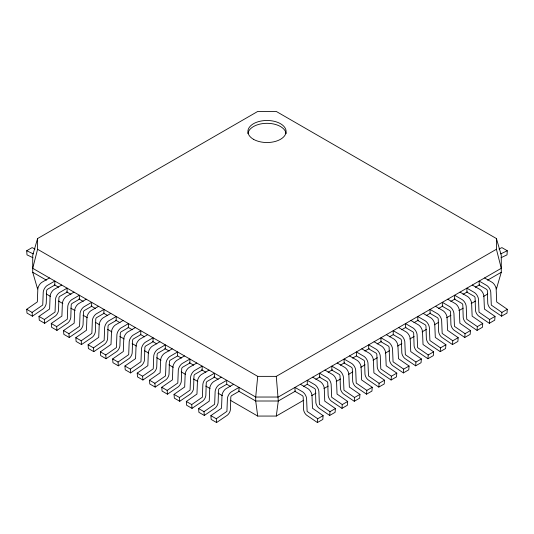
<?xml version="1.0" encoding="UTF-8"?>
<svg xmlns="http://www.w3.org/2000/svg" width="534" height="534" viewBox="0 0 534 534"><rect width="100%" height="100%" fill="white"/><g stroke="black" fill="none" stroke-linecap="round" stroke-linejoin="round"><path stroke-width="0.8" d="M498.97 249.018L501.9 247.622L507.3 250.746L507 254.872L501.086 257.688M317.717 418.763L307.117 411.427L306.576 398.337A6.228 3.598 60 0 0 302.791 391.936L294.995 387.397L294.995 391.369L302.351 395.627A1.355 0.781 60 0 1 303.178 397.022L303.592 409.725A5.534 3.197 60 0 0 306.649 415.205L317.416 422.541L317.717 418.763L323.117 415.639L312.483 408.236L311.976 395.22A6.228 3.598 60 0 0 308.198 388.812L300.402 384.28M323.117 415.639L322.816 419.424L317.416 422.541M329.992 411.667L319.392 404.338L318.851 391.248A6.228 3.598 60 0 0 315.073 384.847L307.277 380.308L307.277 384.28L314.633 388.538A1.355 0.781 60 0 1 315.454 389.927L315.868 402.636A5.534 3.197 60 0 0 318.925 408.116L329.692 415.452L329.992 411.667L335.399 408.55L324.759 401.147L324.258 388.131A6.228 3.598 60 0 0 320.473 381.723L312.677 377.184M335.399 408.55L335.098 412.335L329.692 415.452M342.274 404.578L331.674 397.249L331.133 384.16A6.228 3.598 60 0 0 327.349 377.758L319.552 373.219L319.552 377.184L326.908 381.45A1.355 0.781 60 0 1 327.736 382.838L328.15 395.54A5.534 3.197 60 0 0 331.207 401.027L341.974 408.363L342.274 404.578L347.674 401.461L337.041 394.059L336.533 381.042A6.228 3.598 60 0 0 332.755 374.634L324.959 370.095M347.674 401.461L347.374 405.246L341.974 408.363M354.549 397.49L343.949 390.16L343.409 377.071A6.228 3.598 60 0 0 339.631 370.669L331.834 366.13L331.834 370.095L339.19 374.361A1.355 0.781 60 0 1 340.011 375.749L340.425 388.452A5.534 3.197 60 0 0 343.482 393.938L354.249 401.274L354.549 397.49L359.956 394.372L349.356 387.043L348.815 373.947A6.228 3.598 60 0 0 345.031 367.546L337.234 363.007M359.956 394.372L359.656 398.157L354.249 401.274M366.831 390.401L356.231 383.072L355.691 369.982A6.228 3.598 60 0 0 351.906 363.581L344.11 359.042L344.11 363.007L351.465 367.272A1.355 0.781 60 0 1 352.293 368.66L352.707 381.363A5.534 3.197 60 0 0 355.764 386.85L366.531 394.185L366.831 390.401L372.231 387.284L361.631 379.954L361.091 366.858A6.228 3.598 60 0 0 357.313 360.457L349.516 355.918M372.231 387.284L371.931 391.068L366.531 394.185M379.107 383.312L368.507 375.983L367.966 362.893A6.228 3.598 60 0 0 364.188 356.492L356.392 351.953L356.392 355.918L363.747 360.183A1.355 0.781 60 0 1 364.568 361.571L364.982 374.274A5.534 3.197 60 0 0 368.039 379.761L378.806 387.097L379.107 383.312L384.513 380.195L373.913 372.865L373.373 359.769A6.228 3.598 60 0 0 369.588 353.368L361.792 348.829M384.513 380.195L384.213 383.979L378.806 387.097M391.389 376.223L380.789 368.894L380.248 355.804A6.228 3.598 60 0 0 376.463 349.403L368.667 344.864L368.667 348.829L376.023 353.094A1.355 0.781 60 0 1 376.85 354.483L377.264 367.185A5.534 3.197 60 0 0 380.321 372.672L391.088 380.008L391.389 376.223L396.789 373.106L386.189 365.777L385.648 352.68A6.228 3.598 60 0 0 381.87 346.279L374.074 341.74M396.789 373.106L396.488 376.891L391.088 380.008M403.664 369.134L393.064 361.805L392.53 348.715A6.228 3.598 60 0 0 388.745 342.307L380.949 337.775L380.949 341.74L388.305 346.005A1.355 0.781 60 0 1 389.126 347.394L389.54 360.096A5.534 3.197 60 0 0 392.597 365.583L403.37 372.919L403.664 369.134L409.071 366.017L398.471 358.688L397.93 345.591A6.228 3.598 60 0 0 394.145 339.19L386.349 334.651M409.071 366.017L408.77 369.802L403.37 372.919M415.946 362.045L405.346 354.716L404.805 341.627A6.228 3.598 60 0 0 401.021 335.219L393.224 330.679L393.224 334.651L400.58 338.916A1.355 0.781 60 0 1 401.408 340.305L401.822 353.007A5.534 3.197 60 0 0 404.879 358.494L415.646 365.83L415.946 362.045L421.346 358.928L410.746 351.599L410.205 338.503A6.228 3.598 60 0 0 406.427 332.101L398.631 327.562M421.346 358.928L421.046 362.706L415.646 365.83M428.221 354.956L417.621 347.627L417.087 334.538A6.228 3.598 60 0 0 413.303 328.13L405.506 323.591L405.506 327.562L412.862 331.821A1.355 0.781 60 0 1 413.683 333.216L414.097 345.919A5.534 3.197 60 0 0 417.154 351.405L427.928 358.741L428.221 354.956L433.628 351.839L423.028 344.51L422.487 331.414A6.228 3.598 60 0 0 418.703 325.012L410.906 320.473M433.628 351.839L433.328 355.617L427.928 358.741M440.503 347.868L429.903 340.538L429.363 327.442A6.228 3.598 60 0 0 425.578 321.041L417.782 316.502L417.782 320.473L425.137 324.732A1.355 0.781 60 0 1 425.965 326.127L426.379 338.83A5.534 3.197 60 0 0 429.436 344.317L440.203 351.652L440.503 347.868L445.903 344.75L435.303 337.421L434.763 324.325A6.228 3.598 60 0 0 430.985 317.924L423.188 313.385M445.903 344.75L445.603 348.528L440.203 351.652M452.785 340.779L442.179 333.45L441.645 320.353A6.228 3.598 60 0 0 437.86 313.952L430.064 309.413L430.064 313.385L437.419 317.643A1.355 0.781 60 0 1 438.24 319.038L438.654 331.741A5.534 3.197 60 0 0 441.711 337.228L452.485 344.564L452.785 340.779L458.185 337.662L447.585 330.332L447.045 317.236A6.228 3.598 60 0 0 443.26 310.835L435.464 306.296M458.185 337.662L457.885 341.44L452.485 344.564M465.061 333.69L454.461 326.361L453.92 313.264A6.228 3.598 60 0 0 450.135 306.863L442.339 302.324L442.339 306.296L449.701 310.554A1.355 0.781 60 0 1 450.522 311.949L450.936 324.652A5.534 3.197 60 0 0 453.993 330.139L464.76 337.475L465.061 333.69L470.461 330.573L459.861 323.244L459.327 310.147A6.228 3.598 60 0 0 455.542 303.746L447.746 299.207M470.461 330.573L470.167 334.351L464.76 337.475M477.343 326.601L466.743 319.272L466.202 306.176A6.228 3.598 60 0 0 462.417 299.774L454.621 295.235L454.621 299.207L461.977 303.466A1.355 0.781 60 0 1 462.798 304.861L463.212 317.563A5.534 3.197 60 0 0 466.269 323.05L477.042 330.386L477.343 326.601L482.743 323.484L472.143 316.148L471.602 303.058A6.228 3.598 60 0 0 467.817 296.657L460.021 292.118M482.743 323.484L482.442 327.262L477.042 330.386M489.618 319.512L479.018 312.183L478.477 299.087A6.228 3.598 60 0 0 474.693 292.685L466.896 288.146L466.896 292.118L474.259 296.377A1.355 0.781 60 0 1 475.08 297.772L475.494 310.474A5.534 3.197 60 0 0 478.551 315.961L489.318 323.297L489.618 319.512L495.018 316.395L484.418 309.059L483.884 295.969A6.228 3.598 60 0 0 480.099 289.568L472.303 285.029M495.018 316.395L494.724 320.173L489.318 323.297M501.9 312.423L491.3 305.094L490.759 291.998A6.228 3.598 60 0 0 486.975 285.597L479.178 281.058L479.178 285.029L486.534 289.288A1.355 0.781 60 0 1 487.355 290.683L487.769 303.385A5.534 3.197 60 0 0 490.826 308.872L501.6 316.201L501.9 312.423L507.3 309.306L496.7 301.97L496.159 288.881A6.228 3.598 60 0 0 492.375 282.479L484.578 277.94M507.3 309.306L507 313.084L501.6 316.201M496.42 287.319L496.42 288.967L501.279 272.267L501.279 255.252L496.42 238.551L276.285 111.459L257.715 111.459L37.58 238.551L37.58 249.271L257.715 376.363L255.706 397.036L255.706 401.007L257.715 416.066L276.285 416.066L303.712 400.233M276.285 416.066L278.294 401.007L276.285 376.363L496.42 249.271L496.42 238.551M37.58 249.271L32.721 268.302L255.706 397.036L278.294 397.036L501.279 268.302L496.42 249.271M37.58 238.551L32.721 255.252L32.721 272.267L37.58 288.967L37.58 287.319M32.4 316.201L32.1 312.423L42.74 305.021L43.241 291.998A6.228 3.598 -60 0 1 47.025 285.597L54.822 281.058L54.822 285.029L47.466 289.288A1.355 0.781 -60 0 0 46.645 290.683L46.231 303.385A5.534 3.197 -60 0 1 43.174 308.872L32.4 316.201L27 313.084L26.7 309.306L37.333 301.904L37.841 288.881A6.228 3.598 -60 0 1 41.625 282.479L49.422 277.94M44.682 323.297L44.382 319.512L55.049 312.036L55.523 299.087A6.228 3.598 -60 0 1 59.307 292.685L67.104 288.146L67.104 292.118L59.741 296.377A1.355 0.781 -60 0 0 58.92 297.772L58.506 310.474A5.534 3.197 -60 0 1 55.449 315.961L44.682 323.297L39.276 320.173L38.982 316.395L49.615 308.992L50.116 295.969A6.228 3.598 -60 0 1 53.901 289.568L61.697 285.029M56.958 330.386L56.657 326.601L67.297 319.198L67.798 306.176A6.228 3.598 -60 0 1 71.583 299.774L79.379 295.235L79.379 299.207L72.023 303.466A1.355 0.781 -60 0 0 71.202 304.861L70.788 317.563A5.534 3.197 -60 0 1 67.731 323.05L56.958 330.386L51.558 327.262L51.257 323.484L61.897 316.081L62.398 303.058A6.228 3.598 -60 0 1 66.183 296.657L73.979 292.118M69.24 337.475L68.939 333.69L79.573 326.287L80.08 313.264A6.228 3.598 -60 0 1 83.865 306.863L91.661 302.324L91.661 306.296L84.299 310.554A1.355 0.781 -60 0 0 83.478 311.949L83.064 324.652A5.534 3.197 -60 0 1 80.007 330.139L69.24 337.475L63.833 334.351L63.539 330.573L74.173 323.17L74.673 310.147A6.228 3.598 -60 0 1 78.458 303.746L86.254 299.207M81.515 344.564L81.215 340.779L91.855 333.376L92.355 320.353A6.228 3.598 -60 0 1 96.14 313.952L103.936 309.413L103.936 313.385L96.581 317.643A1.355 0.781 -60 0 0 95.76 319.038L95.346 331.741A5.534 3.197 -60 0 1 92.289 337.228L81.515 344.564L76.115 341.44L75.815 337.662L86.455 330.259L86.955 317.236A6.228 3.598 -60 0 1 90.74 310.835L98.536 306.296M93.797 351.652L93.497 347.868L104.163 340.392L104.637 327.442A6.228 3.598 -60 0 1 108.422 321.041L116.218 316.502L116.218 320.473L108.863 324.732A1.355 0.781 -60 0 0 108.035 326.127L107.621 338.83A5.534 3.197 -60 0 1 104.564 344.317L93.797 351.652L88.397 348.528L88.097 344.75L98.73 337.348L99.237 324.325A6.228 3.598 -60 0 1 103.015 317.924L110.812 313.385M106.072 358.741L105.779 354.956L116.412 347.554L116.913 334.538A6.228 3.598 -60 0 1 120.697 328.13L128.494 323.591L128.494 327.562L121.138 331.821A1.355 0.781 -60 0 0 120.317 333.216L119.903 345.919A5.534 3.197 -60 0 1 116.846 351.405L106.072 358.741L100.672 355.617L100.372 351.839L111.012 344.437L111.513 331.414A6.228 3.598 -60 0 1 115.297 325.012L123.094 320.473M118.354 365.83L118.054 362.045L128.694 354.643L129.195 341.627A6.228 3.598 -60 0 1 132.979 335.219L140.776 330.679L140.776 334.651L133.42 338.916A1.355 0.781 -60 0 0 132.592 340.305L132.178 353.007A5.534 3.197 -60 0 1 129.121 358.494L118.354 365.83L112.954 362.706L112.654 358.928L123.287 351.526L123.795 338.503A6.228 3.598 -60 0 1 127.573 332.101L135.369 327.562M130.63 372.919L130.336 369.134L140.969 361.732L141.47 348.715A6.228 3.598 -60 0 1 145.255 342.307L153.051 337.775L153.051 341.74L145.695 346.005A1.355 0.781 -60 0 0 144.874 347.394L144.46 360.096A5.534 3.197 -60 0 1 141.403 365.583L130.63 372.919L125.23 369.802L124.929 366.017L135.569 358.614L136.07 345.591A6.228 3.598 -60 0 1 139.855 339.19L147.651 334.651M142.912 380.008L142.611 376.223L153.251 368.82L153.752 355.804A6.228 3.598 -60 0 1 157.537 349.403L165.333 344.864L165.333 348.829L157.977 353.094A1.355 0.781 -60 0 0 157.15 354.483L156.736 367.185A5.534 3.197 -60 0 1 153.679 372.672L142.912 380.008L137.512 376.891L137.211 373.106L147.845 365.703L148.352 352.68A6.228 3.598 -60 0 1 152.13 346.279L159.926 341.74M155.194 387.097L154.893 383.312L165.527 375.909L166.034 362.893A6.228 3.598 -60 0 1 169.812 356.492L177.608 351.953L177.608 355.918L170.253 360.183A1.355 0.781 -60 0 0 169.432 361.571L169.018 374.274A5.534 3.197 -60 0 1 165.961 379.761L155.194 387.097L149.787 383.979L149.487 380.195L160.127 372.792L160.627 359.769A6.228 3.598 -60 0 1 164.412 353.368L172.208 348.829M167.469 394.185L167.169 390.401L177.809 383.005L178.309 369.982A6.228 3.598 -60 0 1 182.094 363.581L189.89 359.042L189.89 363.007L182.535 367.272A1.355 0.781 -60 0 0 181.707 368.66L181.293 381.363A5.534 3.197 -60 0 1 178.236 386.85L167.469 394.185L162.069 391.068L161.769 387.284L172.402 379.881L172.909 366.858A6.228 3.598 -60 0 1 176.687 360.457L184.484 355.918M179.751 401.274L179.451 397.49L190.084 390.094L190.591 377.071A6.228 3.598 -60 0 1 194.369 370.669L202.166 366.13L202.166 370.095L194.81 374.361A1.355 0.781 -60 0 0 193.989 375.749L193.575 388.452A5.534 3.197 -60 0 1 190.518 393.938L179.751 401.274L174.344 398.157L174.044 394.372L184.684 386.97L185.185 373.947A6.228 3.598 -60 0 1 188.969 367.546L196.766 363.007M192.026 408.363L191.726 404.578L202.366 397.183L202.867 384.16A6.228 3.598 -60 0 1 206.651 377.758L214.448 373.219L214.448 377.184L207.092 381.45A1.355 0.781 -60 0 0 206.264 382.838L205.85 395.54A5.534 3.197 -60 0 1 202.793 401.027L192.026 408.363L186.626 405.246L186.326 401.461L196.959 394.059L197.467 381.042A6.228 3.598 -60 0 1 201.245 374.634L209.041 370.095M204.308 415.452L204.008 411.667L214.641 404.271L215.149 391.248A6.228 3.598 -60 0 1 218.927 384.847L226.723 380.308L226.723 384.28L219.367 388.538A1.355 0.781 -60 0 0 218.546 389.927L218.132 402.636A5.534 3.197 -60 0 1 215.075 408.116L204.308 415.452L198.902 412.335L198.601 408.55L209.241 401.147L209.742 388.131A6.228 3.598 -60 0 1 213.527 381.723L221.323 377.184M216.584 422.541L216.283 418.763L226.923 411.36L227.424 398.337A6.228 3.598 -60 0 1 231.209 391.936L239.005 387.397L239.005 391.369L231.649 395.627A1.355 0.781 -60 0 0 230.822 397.022L230.408 409.725A5.534 3.197 -60 0 1 227.351 415.205L216.584 422.541L211.184 419.424L210.883 415.639L221.517 408.236L222.024 395.22A6.228 3.598 -60 0 1 225.802 388.812L233.598 384.28M32.914 257.688L27 254.872L26.7 250.746L32.1 247.622L35.03 249.018M295.616 391.008L278.294 401.007L255.706 401.007L238.384 391.008M303.552 386.422L307.163 384.34M315.821 379.34L320.153 376.844M328.09 372.258L332.422 369.762M340.358 365.176L344.684 362.679M352.627 358.094L356.231 356.011M364.889 351.012L369.221 348.508M377.158 343.929L381.49 341.426M389.426 336.847L393.758 334.344M401.695 329.765L406.027 327.262M413.963 322.683L418.296 320.18M426.232 315.601L430.558 313.098M438.501 308.518L442.826 306.015M450.763 301.43L455.095 298.933M463.031 294.347L467.363 291.851M475.3 287.265L479.632 284.769M487.569 280.183L501.279 272.267M311.649 395.647L315.981 393.144M323.918 388.565L328.25 386.062M336.186 381.476L340.518 378.98M348.455 374.394L352.787 371.891M360.73 367.312L365.056 364.809M372.999 360.23L377.331 357.727M385.268 353.141L389.6 350.644M397.536 346.059L401.868 343.556M409.805 338.977L414.137 336.473M422.08 331.888L426.406 329.391M434.349 324.805L438.674 322.309M446.618 317.723L450.95 315.22M458.886 310.641L463.218 308.138M471.155 303.552L475.487 301.056M483.424 296.47L487.756 293.974M500.712 253.884L507.3 250.746M257.715 376.363L276.285 376.363M26.7 250.746L33.288 253.884M32.721 272.267L46.431 280.183M54.368 284.769L58.7 287.265M66.637 291.851L70.969 294.347M78.905 298.933L83.237 301.43M91.174 306.015L95.499 308.518M103.442 313.098L107.768 315.601M115.704 320.18L120.037 322.683M127.973 327.262L132.305 329.765M140.242 334.344L144.574 336.847M152.51 341.426L156.842 343.929M164.779 348.508L169.111 351.012M177.769 356.011L181.373 358.094M189.316 362.679L193.642 365.176M201.578 369.762L205.91 372.258M213.847 376.844L218.179 379.34M226.837 384.34L230.448 386.422M46.244 293.974L50.576 296.47M58.513 301.056L62.845 303.552M70.782 308.138L75.114 310.641M83.05 315.22L87.382 317.723M95.326 322.309L99.651 324.805M107.594 329.391L111.92 331.888M119.863 336.473L124.195 338.977M132.132 343.556L136.464 346.059M144.4 350.644L148.732 353.141M156.669 357.727L161.001 360.23M168.944 364.809L173.27 367.312M181.213 371.891L185.545 374.394M193.482 378.98L197.814 381.476M205.75 386.062L210.082 388.565M218.019 393.144L222.351 395.647M230.287 400.233L257.715 416.066M26.7 309.306L32.1 312.423M38.982 316.395L44.382 319.512M51.257 323.484L56.657 326.601M63.539 330.573L68.939 333.69M75.815 337.662L81.215 340.779M88.097 344.75L93.497 347.868M100.372 351.839L105.779 354.956M112.654 358.928L118.054 362.045M124.929 366.017L130.336 369.134M137.211 373.106L142.611 376.223M149.487 380.195L154.893 383.312M161.769 387.284L167.169 390.401M174.044 394.372L179.451 397.49M186.326 401.461L191.726 404.578M198.601 408.55L204.008 411.667M210.883 415.639L216.283 418.763M247.936 133.627A19.104 11.027 0 0 1 267 123.314A19.104 11.027 0 0 1 286.064 133.627M253.496 139.307A19.104 11.027 0 0 0 285.45 134.361A19.104 11.027 0 0 0 262.054 120.858A19.104 11.027 0 0 0 253.496 139.307"/></g></svg>
